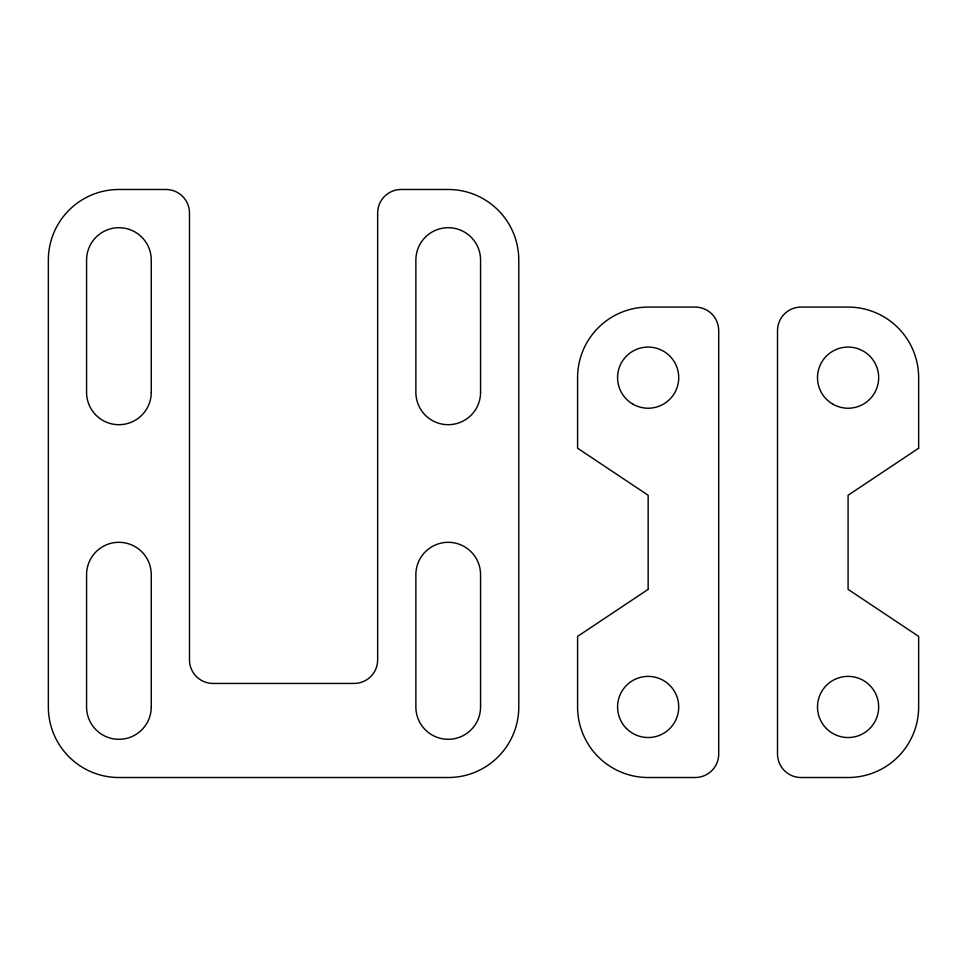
<?xml version="1.0" encoding="UTF-8"?>
<svg xmlns="http://www.w3.org/2000/svg" width="967" height="967" viewBox="0 0 967 967"><rect width="100%" height="100%" fill="white"/><g stroke="black" fill="none" stroke-linecap="round" stroke-linejoin="round"><path stroke-width="1.45" d="M648.156 589.35L577.589 636.395L577.589 706.95A70.567 70.567 0 0 0 648.156 777.516L695.2 777.516A23.522 23.522 0 0 0 718.711 753.994L718.711 330.605A23.522 23.522 0 0 0 695.2 307.083L648.156 307.083A70.567 70.567 0 0 0 577.589 377.65L577.589 448.217L648.156 495.261L648.156 589.35M918.65 448.217L848.083 495.261L848.083 589.35L918.65 636.395L918.65 706.95A70.567 70.567 0 0 1 848.083 777.516L801.039 777.516A23.522 23.522 0 0 1 777.516 753.994L777.516 330.605A23.522 23.522 0 0 1 801.039 307.083L848.083 307.083A70.567 70.567 0 0 1 918.65 377.65L918.65 448.217M165.961 189.484L118.917 189.484A70.567 70.567 0 0 0 48.35 260.05L48.35 706.95A70.567 70.567 0 0 0 118.917 777.516L448.217 777.516A70.567 70.567 0 0 0 518.783 706.95L518.783 260.05A70.567 70.567 0 0 0 448.217 189.484L401.172 189.484A23.522 23.522 0 0 0 377.65 213.006L377.65 659.917A23.522 23.522 0 0 1 354.127 683.439L213.006 683.439A23.522 23.522 0 0 1 189.484 659.917L189.484 213.006A23.522 23.522 0 0 0 165.961 189.484M480.563 392.348L480.563 260.05A32.346 32.346 0 0 0 448.217 227.704A32.346 32.346 0 0 0 415.87 260.05L415.87 392.348A32.346 32.346 0 0 0 448.217 424.694A32.346 32.346 0 0 0 480.563 392.348M480.563 706.95L480.563 574.652A32.346 32.346 0 0 0 448.217 542.306A32.346 32.346 0 0 0 415.87 574.652L415.87 706.95A32.346 32.346 0 0 0 448.217 739.296A32.346 32.346 0 0 0 480.563 706.95M151.263 392.348L151.263 260.05A32.346 32.346 0 0 0 118.917 227.704A32.346 32.346 0 0 0 86.571 260.05L86.571 392.348A32.346 32.346 0 0 0 118.917 424.694A32.346 32.346 0 0 0 151.263 392.348M151.263 706.95L151.263 574.652A32.346 32.346 0 0 0 118.917 542.306A32.346 32.346 0 0 0 86.571 574.652L86.571 706.95A32.346 32.346 0 0 0 118.917 739.296A32.346 32.346 0 0 0 151.263 706.95M632.865 404.133A30.581 30.581 0 0 0 678.725 377.65A30.581 30.581 0 0 0 632.865 351.166A30.581 30.581 0 0 0 632.865 404.133M626.531 728.574A30.581 30.581 0 0 0 677.686 714.867A30.581 30.581 0 0 0 640.239 677.42A30.581 30.581 0 0 0 626.531 728.574M826.459 728.574A30.581 30.581 0 0 0 877.625 714.867A30.581 30.581 0 0 0 840.166 677.42A30.581 30.581 0 0 0 826.459 728.574M832.792 404.133A30.581 30.581 0 0 0 878.665 377.65A30.581 30.581 0 0 0 832.792 351.166A30.581 30.581 0 0 0 832.792 404.133"/></g></svg>
